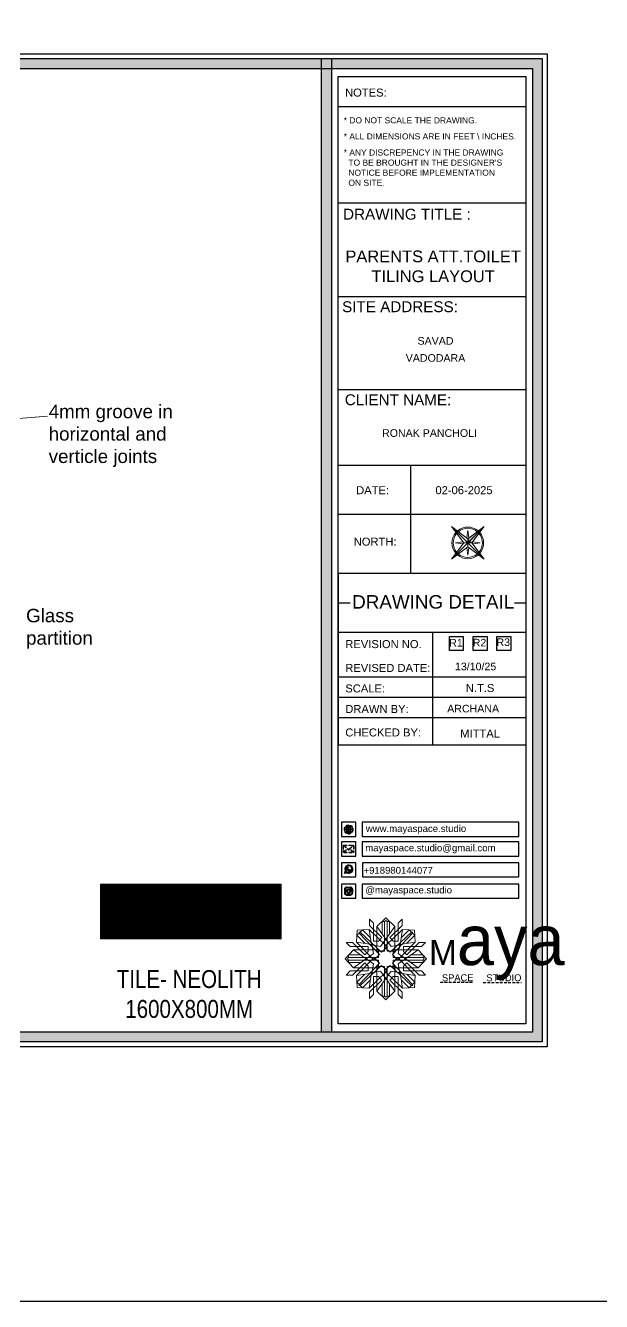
# Model space of a CAD drawing. Header units: millimetres. Extents: x 56222 to 3066687, y -650199 to -121287.
# Drawn here: x 149126.6 to 149255.1, y -182960.1 to -182675.3 of the extents above; entities that cross this region are included whole.
import ezdxf
from ezdxf.enums import TextEntityAlignment as Align

# ---------------------------------------------------------------- set-up
doc = ezdxf.new("R2010")
doc.units = ezdxf.units.MM
doc.header["$MEASUREMENT"] = 0
doc.linetypes.add('DASHED2', pattern=[0.375, 0.25, -0.125])
doc.linetypes.add('DASHEDX2', pattern=[1.5, 1, -0.5])
for name, color, linetype, lineweight in [('Dimension', 10, 'DASHEDX2', 20), ('FIRST FLOOR ( TEXT )', 7, 'Continuous', 9), ('GROUND FLOOR', 7, 'Continuous', 9), ('LABALLING', 1, 'Continuous', 25), ('NAME PLATE', 7, 'Continuous', 25), ('title block', 7, 'Continuous', 9), ('wall', 7, 'Continuous', 30), ('XX~SLAB ( BEAM )~ ( DIM )', 7, 'Continuous', 9)]:
    doc.layers.add(name, color=color, linetype=linetype, lineweight=lineweight)
doc.styles.add('Aerial', font='arial.ttf')
doc.styles.add('Arial', font='arial.ttf')
doc.styles.add('KATHA', font='swissc.ttf')
doc.styles.get("Standard").update_dxf_attribs({"font": 'arial.ttf', "height": 6})
doc.dimstyles.new('NEW ', dxfattribs={"dimtxt": 3, "dimasz": 2, "dimexe": 1, "dimexo": 1, "dimgap": 0.089996, "dimtad": 0, "dimtoh": 1, "dimzin": 3, "dimdsep": 46, "dimlunit": 4, "dimtxsty": 'Aerial', "dimblk": 'OBLIQUE', "dimcen": 0.089996, "dimdle": 1, "dimclrd": 252, "dimclre": 252, "dimclrt": 7, "dimadec": 0, "dimazin": 1, "dimtfac": 1, "dimtdec": 0, "dimtofl": 0, "dimtmove": 1, "dimatfit": 3, "dimldrblk": 'OBLIQUE', "dimfxl": 1, "dimtolj": 1, "dimtzin": 0, "dimlwd": 5, "dimlwe": 5, "dimarcsym": 0})

# ---------------------------------------------------------------- blocks, each defined once
blk = doc.blocks.new('FSFSF')
at = {"color": 42, "lineweight": 5, "true_color": 0xe0ac11}
for p, q in [((28600.03, 143.51), (28600.03, 140.16)), ((28602.15, 141.41), (28600.03, 143.51)), ((28602.15, 141.41), (28602.15, 131.95)), ((28603.86, 139.69), (28608.58, 144.08)), ((28607.9, 142.22), (28606.58, 142.22)), ((28606.58, 142.22), (28606.58, 135.84)), ((28607.9, 142.22), (28608.58, 142.85)), ((28607.9, 142.22), (28607.9, 126.58)), ((28613.31, 139.69), (28608.58, 144.08)), ((28609.27, 142.22), (28608.59, 142.85)), ((28609.27, 142.22), (28609.27, 126.58)), ((28609.27, 142.22), (28610.59, 142.22)), ((28610.59, 142.22), (28610.59, 135.84)), ((28615.02, 141.41), (28617.14, 143.51)), ((28615.02, 141.41), (28615.02, 131.95)), ((28617.14, 143.51), (28617.14, 140.16)), ((28593.19, 131.45), (28593.54, 137.71)), ((28593.39, 135), (28594.56, 136.12)), ((28593.39, 135), (28597.6, 130.78)), ((28599.8, 138.06), (28593.54, 137.71)), ((28595.12, 136.69), (28594.53, 136.69)), ((28594.56, 136.12), (28594.56, 136.71)), ((28605.17, 124.98), (28594.56, 136.12)), ((28596.24, 137.86), (28595.12, 136.69)), ((28606.27, 126.08), (28595.12, 136.69)), ((28596.24, 137.86), (28600.47, 133.65)), ((28601.03, 130), (28599.8, 138.06)), ((28599.8, 138.05), (28608.58, 129.56)), ((28606.47, 133.76), (28600.03, 140.16)), ((28603.86, 126.58), (28603.86, 139.69)), ((28603.86, 139.69), (28608.58, 133.02)), ((28613.31, 139.69), (28608.59, 133.02)), ((28617.37, 138.05), (28608.59, 129.56)), ((28610.7, 133.76), (28617.14, 140.16)), ((28610.9, 126.08), (28622.05, 136.69)), ((28612.02, 124.98), (28622.62, 136.12)), ((28613.31, 126.58), (28613.31, 139.69)), ((28616.14, 130), (28617.37, 138.06)), ((28620.93, 137.86), (28616.7, 133.65)), ((28617.37, 138.06), (28623.63, 137.71)), ((28623.8, 135), (28619.59, 130.78)), ((28620.93, 137.86), (28622.05, 136.69)), ((28622.05, 136.69), (28622.64, 136.69)), ((28622.62, 136.12), (28622.62, 136.71)), ((28623.8, 135), (28622.62, 136.12)), ((28624, 131.45), (28623.65, 137.71)), ((28587.73, 131.22), (28591.08, 131.22)), ((28589.84, 129.1), (28587.73, 131.22)), ((28589.84, 129.1), (28599.29, 129.1)), ((28597.49, 124.78), (28591.08, 131.22)), ((28593.19, 131.45), (28601.69, 122.67)), ((28601.25, 130.22), (28593.19, 131.45)), ((28599.29, 126.5), (28599.29, 129.1)), ((28605.86, 129.18), (28601.03, 130)), ((28602.07, 125.39), (28601.25, 130.22)), ((28604.75, 131.95), (28602.15, 131.95)), ((28604.71, 127.57), (28603.86, 127.57)), ((28604.7, 126.58), (28604.71, 127.57)), ((28606.47, 133.76), (28604.75, 131.95)), ((28605.86, 129.18), (28608.58, 133.02)), ((28606.27, 126.08), (28608.58, 128.27)), ((28607.9, 128.92), (28608.58, 129.56)), ((28607.9, 128.92), (28608.58, 128.27)), ((28611.31, 129.18), (28608.59, 133.02)), ((28609.27, 128.92), (28608.59, 129.56)), ((28609.27, 128.92), (28608.59, 128.27)), ((28610.9, 126.08), (28608.59, 128.27)), ((28610.7, 133.76), (28612.42, 131.95)), ((28611.31, 129.18), (28616.14, 130)), ((28612.42, 131.95), (28615.02, 131.95)), ((28612.46, 126.58), (28612.46, 127.57)), ((28612.46, 127.57), (28613.31, 127.57)), ((28615.12, 125.39), (28615.94, 130.22)), ((28623.99, 131.45), (28615.5, 122.67)), ((28615.94, 130.22), (28624, 131.45)), ((28627.34, 129.1), (28617.89, 129.1)), ((28617.89, 126.5), (28617.89, 129.1)), ((28619.7, 124.78), (28626.1, 131.22)), ((28629.45, 131.22), (28626.1, 131.22)), ((28627.34, 129.1), (28629.45, 131.22)), ((28591.56, 127.39), (28587.17, 122.66)), ((28591.56, 117.94), (28587.17, 122.66)), ((28589.03, 123.35), (28588.4, 122.67)), ((28589.03, 121.98), (28588.4, 122.65)), ((28589.03, 123.35), (28589.03, 124.67)), ((28589.03, 124.67), (28595.4, 124.67)), ((28589.03, 123.35), (28604.66, 123.35)), ((28589.03, 121.98), (28604.66, 121.98)), ((28589.03, 121.98), (28589.03, 120.66)), ((28604.66, 127.39), (28591.56, 127.39)), ((28591.56, 127.39), (28598.23, 122.67)), ((28591.56, 117.94), (28598.23, 122.65)), ((28593.19, 113.88), (28601.69, 122.65)), ((28597.49, 124.78), (28599.29, 126.5)), ((28602.07, 125.39), (28598.23, 122.67)), ((28602.07, 119.94), (28598.23, 122.65)), ((28602.33, 123.35), (28601.69, 122.67)), ((28602.33, 121.98), (28601.69, 122.65)), ((28602.33, 123.35), (28602.97, 122.67)), ((28602.33, 121.98), (28602.97, 122.65)), ((28605.17, 124.98), (28602.97, 122.67)), ((28605.17, 120.35), (28602.97, 122.65)), ((28603.68, 126.54), (28603.68, 127.39)), ((28604.66, 126.54), (28603.68, 126.54)), ((28607.9, 126.58), (28603.86, 126.58)), ((28604.66, 123.35), (28604.66, 127.39)), ((28604.66, 121.98), (28604.66, 117.94)), ((28609.27, 126.58), (28613.31, 126.58)), ((28612.02, 124.98), (28614.21, 122.67)), ((28612.02, 120.35), (28614.21, 122.65)), ((28612.52, 123.35), (28612.52, 127.39)), ((28612.52, 127.39), (28625.63, 127.39)), ((28612.52, 126.54), (28613.51, 126.54)), ((28628.16, 123.35), (28612.52, 123.35)), ((28612.52, 121.98), (28612.52, 117.94)), ((28628.16, 121.98), (28612.52, 121.98)), ((28613.51, 126.54), (28613.51, 127.39)), ((28614.85, 123.35), (28614.21, 122.67)), ((28614.85, 121.98), (28614.21, 122.65)), ((28614.85, 123.35), (28615.5, 122.67)), ((28614.85, 121.98), (28615.5, 122.65)), ((28615.12, 125.39), (28618.96, 122.67)), ((28615.12, 119.94), (28618.96, 122.65)), ((28623.99, 113.88), (28615.5, 122.65)), ((28619.7, 124.78), (28617.89, 126.5)), ((28625.63, 127.39), (28618.96, 122.67)), ((28625.63, 117.94), (28618.96, 122.65)), ((28628.16, 124.67), (28621.78, 124.67)), ((28625.63, 127.39), (28630.02, 122.66)), ((28625.63, 117.94), (28630.02, 122.66)), ((28628.16, 123.35), (28628.16, 124.67)), ((28628.16, 123.35), (28628.78, 122.67)), ((28628.16, 121.98), (28628.78, 122.65)), ((28628.16, 121.98), (28628.16, 120.66)), ((28589.84, 116.23), (28587.73, 114.11)), ((28587.73, 114.11), (28591.08, 114.11)), ((28589.03, 120.66), (28595.4, 120.66)), ((28589.84, 116.23), (28599.29, 116.23)), ((28597.49, 120.54), (28591.08, 114.11)), ((28604.66, 117.94), (28591.56, 117.94)), ((28601.25, 115.1), (28593.19, 113.87)), ((28593.39, 110.32), (28597.6, 114.55)), ((28605.17, 120.35), (28594.56, 109.2)), ((28606.27, 119.15), (28595.12, 108.54)), ((28597.49, 120.54), (28599.29, 118.83)), ((28599.29, 118.83), (28599.29, 116.23)), ((28599.8, 107.17), (28608.58, 115.67)), ((28601.03, 115.23), (28599.8, 107.17)), ((28605.86, 116.05), (28601.03, 115.23)), ((28602.07, 119.94), (28601.25, 115.1)), ((28604.66, 118.78), (28603.68, 118.78)), ((28603.68, 118.78), (28603.68, 117.94)), ((28607.9, 118.65), (28603.86, 118.65)), ((28603.86, 118.65), (28603.86, 105.54)), ((28604.71, 117.66), (28603.86, 117.66)), ((28604.7, 118.65), (28604.71, 117.66)), ((28605.86, 116.05), (28608.58, 112.21)), ((28606.27, 119.15), (28608.58, 116.96)), ((28607.9, 103.01), (28607.9, 118.65)), ((28607.9, 116.31), (28608.58, 116.96)), ((28607.9, 116.31), (28608.58, 115.67)), ((28610.9, 119.15), (28608.59, 116.96)), ((28609.27, 116.31), (28608.59, 116.96)), ((28609.27, 116.31), (28608.59, 115.67)), ((28611.31, 116.05), (28608.59, 112.21)), ((28617.37, 107.17), (28608.59, 115.67)), ((28609.27, 118.65), (28613.31, 118.65)), ((28609.27, 103.01), (28609.27, 118.65)), ((28610.9, 119.15), (28622.05, 108.54)), ((28611.31, 116.05), (28616.14, 115.23)), ((28612.02, 120.35), (28622.62, 109.2)), ((28612.46, 118.65), (28612.46, 117.66)), ((28612.46, 117.66), (28613.31, 117.66)), ((28612.52, 118.78), (28613.51, 118.78)), ((28612.52, 117.94), (28625.63, 117.94)), ((28613.31, 118.65), (28613.31, 105.54)), ((28613.51, 118.78), (28613.51, 117.94)), ((28615.12, 119.94), (28615.94, 115.1)), ((28615.94, 115.1), (28624, 113.87)), ((28616.14, 115.23), (28617.37, 107.17)), ((28619.7, 120.54), (28617.89, 118.83)), ((28617.89, 118.83), (28617.89, 116.23)), ((28627.34, 116.23), (28617.89, 116.23)), ((28623.8, 110.32), (28619.59, 114.55)), ((28619.7, 120.54), (28626.1, 114.11)), ((28628.16, 120.66), (28621.78, 120.66)), ((28629.45, 114.11), (28626.1, 114.11)), ((28627.34, 116.23), (28629.45, 114.11)), ((28593.19, 113.87), (28593.54, 107.62)), ((28593.39, 110.32), (28594.56, 109.2)), ((28599.8, 107.17), (28593.54, 107.52)), ((28595.12, 108.54), (28594.53, 108.54)), ((28594.56, 109.2), (28594.56, 108.61)), ((28596.24, 107.37), (28595.12, 108.54)), ((28596.24, 107.37), (28600.47, 111.58)), ((28606.47, 111.47), (28600.03, 105.07)), ((28602.15, 103.82), (28602.15, 113.27)), ((28604.75, 113.27), (28602.15, 113.27)), ((28603.86, 105.54), (28608.58, 112.21)), ((28606.47, 111.47), (28604.75, 113.27)), ((28606.58, 103.01), (28606.58, 109.38)), ((28613.31, 105.54), (28608.59, 112.21)), ((28610.59, 103.01), (28610.59, 109.38)), ((28610.7, 111.47), (28612.42, 113.27)), ((28610.7, 111.47), (28617.14, 105.07)), ((28612.42, 113.27), (28615.02, 113.27)), ((28615.02, 103.82), (28615.02, 113.27)), ((28620.93, 107.37), (28616.7, 111.58)), ((28617.37, 107.17), (28623.63, 107.52)), ((28620.93, 107.37), (28622.05, 108.54)), ((28622.05, 108.54), (28622.64, 108.54)), ((28623.8, 110.32), (28622.62, 109.2)), ((28622.62, 109.2), (28622.62, 108.61)), ((28624, 113.87), (28623.65, 107.62)), ((28600.03, 101.71), (28600.03, 105.07)), ((28602.15, 103.82), (28600.03, 101.71)), ((28603.86, 105.54), (28608.58, 101.15)), ((28607.9, 103.01), (28606.58, 103.01)), ((28607.9, 103.01), (28608.58, 102.38)), ((28613.31, 105.54), (28608.58, 101.15)), ((28609.27, 103.01), (28608.59, 102.38)), ((28609.27, 103.01), (28610.59, 103.01)), ((28615.02, 103.82), (28617.14, 101.71)), ((28617.14, 101.71), (28617.14, 105.07))]:
    blk.add_line(p, q, dxfattribs=at)
blk = doc.blocks.new('hgwg')
at = {"layer": 'Dimension', "true_color": 0xd39e00}
h = blk.add_hatch(color=42, dxfattribs=at)
h.dxf.hatch_style = 1
h.paths.add_polyline_path([(27505.71, 45.05), (27494.27, 45.05), (27494.27, 44.9), (27505.71, 44.9)])
h = blk.add_hatch(color=42, dxfattribs=at)
h.dxf.hatch_style = 1
h.paths.add_polyline_path([(27523.3, 44.9), (27509.68, 44.9), (27509.68, 44.75), (27523.3, 44.75)])
at = {"layer": 'Dimension', "color": 42, "true_color": 0xd39e00}
for p, q in [((27494.27, 45.05), (27505.71, 45.05)), ((27494.27, 44.9), (27494.27, 45.05)), ((27494.27, 44.9), (27505.71, 44.9)), ((27505.71, 45.05), (27505.71, 44.9)), ((27509.68, 44.9), (27523.3, 44.9)), ((27509.68, 44.9), (27509.68, 44.75)), ((27509.68, 44.75), (27523.3, 44.75)), ((27523.3, 44.75), (27523.3, 44.9))]:
    blk.add_line(p, q, dxfattribs=at)
at = {"layer": 'Dimension', "color": 42, "true_color": 0xd39e00, "attachment_point": 1}
for s, width, insert, char_height in [('{\\fCinzel|b0|i0|c0|p2;\\H1.5x;M\\fAmsterdam One|b0|i0|c0|p2;\\H2x;aya}', 85.3277, (27490.17, 69.17), 6), ('{\\fCinzel|b0|i0|c0|p2;SPACE     STUDIO}', 66.129, (27494.83, 47.86), 2.5)]:
    blk.add_mtext_dynamic_manual_height_columns(s, width=width, gutter_width=30, heights=[0], dxfattribs=dict(at, insert=insert, char_height=char_height))
blk = doc.blocks.new('QEGW4TG')
at = {"layer": 'Dimension', "true_color": 0x000000}
h = blk.add_hatch(color=18, dxfattribs=at)
h.dxf.hatch_style = 1
h.paths.add_polyline_path([(2.69, 1.93, 0.170513), (2.95, 1.97, 0.190337), (3.11, 2.18, 0.316231), (3.07, 2.28), (2.79, 2.37, 0.273721), (2.69, 2.34, 0.040749), (2.63, 2.27, -0.441282), (2.53, 2.25, -0.11828), (2.06, 2.64, -0.441282), (2.07, 2.74, 0.040749), (2.13, 2.81, 0.290083), (2.14, 2.92), (2.01, 3.18, 0.316231), (1.91, 3.2, 0.190337), (1.73, 3, 0.170513), (1.72, 2.74, 0.252784)], flags=0)
h.paths.add_polyline_path([(1.19, 1.98), (1.03, 1.3, 0.550912), (1.11, 1.23), (1.75, 1.39, 6.344125)])
h.paths.add_polyline_path([(1.81, 1.7), (1.4, 1.6), (1.5, 2.03, -9.071339)], flags=16)
h.paths.add_polyline_path([(3.11, 2.16, -0.17811), (2.95, 1.97, -0.170513), (2.69, 1.93, -0.252784), (1.72, 2.74, -0.170513), (1.73, 3, -0.17811), (1.89, 3.19, -0.370089), (2.01, 3.18), (2.14, 2.92, -0.307185), (2.13, 2.8, -0.041087), (2.06, 2.73, 0.321676), (2.05, 2.65, 0.126524), (2.55, 2.24, 0.312216), (2.62, 2.26, -0.041087), (2.68, 2.34, -0.290673), (2.79, 2.37), (3.07, 2.28, -0.370089)], flags=0)
h = blk.add_hatch(color=18, dxfattribs=at)
h.dxf.hatch_style = 1
h.paths.add_polyline_path([(2.79, 2.37, 0.273721), (2.69, 2.34, 0.040749), (2.63, 2.27, -0.441282), (2.53, 2.25, -0.11828), (2.06, 2.64, -0.441282), (2.07, 2.74, 0.040749), (2.13, 2.81, 0.290083), (2.14, 2.92), (2.01, 3.18, 0.316231), (1.91, 3.2, 0.190337), (1.73, 3, 0.170513), (1.72, 2.74, 0.252784), (2.69, 1.93, 0.170513), (2.95, 1.97, 0.190337), (3.11, 2.18, 0.316231), (3.07, 2.28)])
for p, q in [((1.19, 1.98), (1.03, 1.3)), ((1.1, 1.23), (1.75, 1.39)), ((1.5, 2.03), (1.4, 1.6)), ((1.4, 1.6), (1.81, 1.7)), ((2.01, 3.18), (2.14, 2.92)), ((3.07, 2.28), (2.8, 2.36))]:
    blk.add_line(p, q)
blk.add_lwpolyline([(0, 0), (4.68, 0), (4.68, 4.68), (0, 4.68)], close=True)
for centre, radius, start, end in [((1.09, 1.29), 0.0598, 164.8483, 282.1458), ((2.39, 2.56), 1.34, 241.4727, 205.6422), ((2.39, 2.56), 1.04, 235.9962, 210.8333), ((2.09, 2.87), 0.39, 159.7007, 198.4072), ((2.96, 3.23), 1.33, 201.4218, 258.1669), ((2.07, 2.87), 0.364, 118.9685, 159.3648), ((1.94, 3.12), 0.0896, 41.8985, 123.1344), ((2.11, 2.68), 0.066, 135.9932, 224.8892), ((1.67, 3.16), 0.586, 312.4617, 321.8728), ((3.12, 3.42), 1.31, 216.5455, 243.5279), ((2.05, 2.87), 0.104, 320.3924, 28.6971), ((2.57, 2.3), 0.066, 234.2482, 323.1441), ((3.11, 1.94), 0.586, 137.2645, 146.6756), ((2.76, 2.27), 0.104, 70.4402, 138.745), ((2.75, 2.31), 0.39, 260.7301, 299.4366), ((2.76, 2.29), 0.364, 299.7725, 340.1688), ((3.03, 2.2), 0.0896, 336.0029, 57.2388)]:
    blk.add_arc(centre, radius, start, end)
blk = doc.blocks.new('ASGERG')
at = {"layer": 'Dimension', "true_color": 0x000000}
h = blk.add_hatch(color=18, dxfattribs=at)
h.dxf.hatch_style = 1
h.paths.add_polyline_path([(0.99, 1.7, 0.353872), (1.69, 1.03), (2.96, 1.03, 0.353872), (3.66, 1.7), (3.66, 2.99, 0.353872), (2.96, 3.67), (1.69, 3.67, 0.353872), (0.99, 2.99)])
h.paths.add_polyline_path([(1.27, 2.97, -0.353872), (1.72, 3.4), (2.94, 3.4, -0.353872), (3.38, 2.97), (3.38, 1.72, -0.353872), (2.94, 1.3), (1.72, 1.3, -0.353872), (1.27, 1.72)], flags=16)
h.paths.add_polyline_path([(3.02, 2.35, -1), (1.64, 2.35, -1)], flags=0)
h.paths.add_polyline_path([(2.74, 2.35, -1), (1.92, 2.35, -1)], flags=0)
h.paths.add_polyline_path([(2.86, 3.02, -1), (3.19, 3.02, -1)], flags=0)
h.paths.add_polyline_path([(1.64, 2.35, 1), (3.02, 2.35, 1)], flags=0)
h = blk.add_hatch(color=18, dxfattribs=at)
h.dxf.hatch_style = 1
h.paths.add_polyline_path([(1.64, 2.35, 1), (3.02, 2.35, 1)])
h.paths.add_polyline_path([(2.74, 2.35, -1), (1.92, 2.35, -1)], flags=16)
h = blk.add_hatch(color=18, dxfattribs=at)
h.dxf.hatch_style = 1
h.paths.add_polyline_path([(3.19, 3.02, 1), (2.86, 3.02, 1)])
for p, q in [((0.99, 2.99), (0.99, 1.7)), ((1.27, 2.97), (1.27, 1.72)), ((1.69, 3.67), (2.96, 3.67)), ((1.69, 1.03), (2.96, 1.03)), ((2.94, 3.4), (1.72, 3.4)), ((2.94, 1.3), (1.72, 1.3)), ((3.38, 2.97), (3.38, 1.72)), ((3.66, 2.99), (3.66, 1.7))]:
    blk.add_line(p, q)
blk.add_lwpolyline([(0, 0), (4.68, 0), (4.68, 4.68), (0, 4.68)], close=True)
for centre, radius in [((2.33, 2.35), 0.694), ((2.33, 2.35), 0.414), ((3.02, 3.02), 0.168)]:
    blk.add_circle(centre, radius)
for centre, radius, start, end in [((1.76, 2.89), 0.778, 94.8631, 172.8127), ((1.76, 1.8), 0.778, 187.1873, 265.1369), ((1.76, 2.91), 0.491, 94.8631, 172.8127), ((1.76, 1.78), 0.491, 187.1873, 265.1369), ((2.9, 2.91), 0.491, 7.1873, 85.1369), ((2.9, 1.78), 0.491, 274.8631, 352.8127), ((2.89, 2.89), 0.778, 7.1873, 85.1369), ((2.89, 1.8), 0.778, 274.8631, 352.8127)]:
    blk.add_arc(centre, radius, start, end)
blk = doc.blocks.new('ETYETE')
at = {"layer": 'Dimension', "true_color": 0x000000}
h = blk.add_hatch(color=18, dxfattribs=at)
h.dxf.hatch_style = 1
h.paths.add_polyline_path([(3.76, 1.14, 0.414214), (4.12, 1.5), (4.12, 3.29, 0.414214), (3.76, 3.65), (0.92, 3.65, 0.414214), (0.56, 3.29), (0.56, 1.5, 0.414214), (0.92, 1.14)])
h.paths.add_polyline_path([(2.61, 2.22), (3.92, 1.34, -0.198912), (3.76, 1.28), (0.92, 1.28, -0.198912), (0.76, 1.34), (2.08, 2.22), (2.34, 1.98)], flags=16)
h.paths.add_polyline_path([(2.34, 2.16), (0.89, 3.51, -0.028783), (0.92, 3.52), (3.76, 3.52, -0.028783), (3.79, 3.51)], flags=16)
h.paths.add_polyline_path([(2.71, 2.32), (3.92, 3.45, -0.202482), (3.99, 3.29), (3.99, 1.5, -0.043076), (3.98, 1.46)], flags=16)
h.paths.add_polyline_path([(1.98, 2.32), (0.7, 1.46, -0.043076), (0.7, 1.5), (0.7, 3.29, -0.202482), (0.76, 3.45)], flags=16)
blk.add_lwpolyline([(0, 0), (4.68, 0), (4.68, 4.68), (0, 4.68)], close=True)
at = {"layer": 'Dimension', "color": 18, "true_color": 0x000000}
for p, q in [((0.56, 3.29), (0.56, 1.5)), ((0.7, 3.29), (0.7, 1.5)), ((0.7, 1.46), (1.98, 2.32)), ((0.76, 3.45), (1.98, 2.32)), ((0.76, 1.34), (2.08, 2.22)), ((0.89, 3.51), (2.34, 2.16)), ((0.92, 3.65), (3.76, 3.65)), ((0.92, 3.52), (3.76, 3.52)), ((0.92, 1.28), (3.76, 1.28)), ((0.92, 1.14), (3.76, 1.14)), ((2.08, 2.22), (2.34, 1.98)), ((2.34, 2.16), (3.79, 3.51)), ((2.34, 1.98), (2.61, 2.22)), ((3.92, 1.34), (2.61, 2.22)), ((2.71, 2.32), (3.92, 3.45)), ((3.98, 1.46), (2.71, 2.32)), ((3.99, 3.29), (3.99, 1.5)), ((4.12, 3.29), (4.12, 1.5))]:
    blk.add_line(p, q, dxfattribs=at)
for centre, radius, start, end in [((0.92, 3.29), 0.358, 90, 180), ((0.92, 1.5), 0.358, 180, 270), ((0.92, 3.29), 0.224, 134.2136, 180), ((0.92, 1.5), 0.224, 180, 189.8662), ((0.92, 1.5), 0.224, 225, 270), ((0.92, 3.29), 0.224, 90, 96.5948), ((3.76, 3.29), 0.358, 0, 90), ((3.76, 3.29), 0.224, 83.4052, 90), ((3.76, 1.5), 0.358, 270, 0), ((3.76, 1.5), 0.224, 270, 315), ((3.76, 3.29), 0.224, 0, 45.7864), ((3.76, 1.5), 0.224, 350.1338, 0)]:
    blk.add_arc(centre, radius, start, end, dxfattribs=at)
blk = doc.blocks.new('DTGWEGEARG')
at = {"layer": 'Dimension', "true_color": 0x000000}
h = blk.add_hatch(color=18, dxfattribs=at)
h.dxf.hatch_style = 1
h.paths.add_polyline_path([(3.83, 2.34, 1), (0.85, 2.34, 1)])
h.paths.add_polyline_path([(2.51, 1.01, 0.105795), (2.96, 1.58, -0.055205), (3.3, 1.41, -0.169822)], flags=16)
h.paths.add_polyline_path([(2.41, 1.12), (2.41, 1.69, -0.058279), (2.81, 1.63, -0.103353)], flags=16)
h.paths.add_polyline_path([(2.26, 1.13, -0.101741), (1.87, 1.63, -0.057171), (2.26, 1.69)], flags=16)
h.paths.add_polyline_path([(2.17, 1.01, -0.169822), (1.38, 1.41, -0.055205), (1.72, 1.58, 0.105795)], flags=16)
h.paths.add_polyline_path([(3.02, 1.72, 0.081336), (3.13, 2.27), (3.68, 2.27, -0.152069), (3.4, 1.52, 0.05687)], flags=16)
h.paths.add_polyline_path([(2.87, 1.77, 0.061945), (2.41, 1.84), (2.41, 2.27), (2.98, 2.27, -0.081344)], flags=16)
h.paths.add_polyline_path([(2.26, 1.84, 0.060923), (1.8, 1.77, -0.081344), (1.7, 2.27), (2.26, 2.27)], flags=16)
h.paths.add_polyline_path([(1.66, 1.72, 0.05687), (1.28, 1.52, -0.152069), (1, 2.27), (1.55, 2.27, 0.081336)], flags=16)
h.paths.add_polyline_path([(2.41, 2.42), (2.41, 2.83, 0.061945), (2.87, 2.91, -0.080009), (2.98, 2.42)], flags=16)
h.paths.add_polyline_path([(3.13, 2.42, 0.080116), (3.02, 2.96, 0.05687), (3.4, 3.16, 0.028258), (3.3, 3.27, -0.055205), (2.96, 3.1, 0.105795), (2.51, 3.67, -0.36029), (3.68, 2.42)], flags=16)
h.paths.add_polyline_path([(2.26, 2.42), (1.7, 2.42, -0.080009), (1.8, 2.91, 0.060923), (2.26, 2.84)], flags=16)
h.paths.add_polyline_path([(1.55, 2.42), (1, 2.42, -0.150466), (1.28, 3.16, 0.05687), (1.66, 2.96, 0.080116)], flags=16)
h.paths.add_polyline_path([(2.41, 2.98), (2.41, 3.56, -0.103353), (2.81, 3.05, -0.058279)], flags=16)
h.paths.add_polyline_path([(2.26, 2.99, -0.057171), (1.87, 3.05, -0.101741), (2.26, 3.55)], flags=16)
h.paths.add_polyline_path([(1.72, 3.1, -0.055205), (1.38, 3.27, -0.169822), (2.17, 3.67, 0.105795)], flags=16)
blk.add_lwpolyline([(0, 0), (4.68, 0), (4.68, 4.68), (0, 4.68)], close=True)
at = {"layer": 'Dimension', "color": 18, "true_color": 0x000000}
for p, q in [((1, 2.42), (1.55, 2.42)), ((1, 2.27), (1.55, 2.27)), ((1.7, 2.42), (2.26, 2.42)), ((1.7, 2.27), (2.26, 2.27)), ((2.26, 3.55), (2.26, 2.99)), ((2.26, 2.84), (2.26, 2.42)), ((2.26, 2.27), (2.26, 1.84)), ((2.26, 1.69), (2.26, 1.13)), ((2.41, 3.56), (2.41, 2.98)), ((2.41, 2.83), (2.41, 2.42)), ((2.41, 2.42), (2.98, 2.42)), ((2.41, 2.27), (2.98, 2.27)), ((2.41, 2.27), (2.41, 1.84)), ((2.41, 1.69), (2.41, 1.12)), ((3.13, 2.42), (3.68, 2.42)), ((3.13, 2.27), (3.68, 2.27))]:
    blk.add_line(p, q, dxfattribs=at)
blk.add_circle((2.34, 2.34), 1.49, dxfattribs=at)
for centre, radius, start, end in [((2.34, 2.34), 1.34, 142.3819, 176.6093), ((2.34, 2.34), 1.34, 183.0315, 217.6181), ((2.34, 4.74), 1.9, 236.1399, 249.1595), ((2.34, -0.06), 1.9, 110.8405, 123.8601), ((2.34, 2.34), 1.34, 97.3549, 135.9073), ((2.34, 4.74), 1.75, 236.7417, 249.3811), ((2.34, -0.06), 1.75, 110.6189, 123.2583), ((2.34, 2.34), 1.34, 224.0927, 262.6451), ((3.28, 2.34), 1.73, 159.0567, 177.3789), ((3.28, 2.34), 1.73, 182.3435, 200.9433), ((3.28, 2.34), 1.58, 158.8325, 177.1302), ((3.28, 2.34), 1.58, 182.5658, 201.1675), ((3.28, 2.34), 1.73, 129.9301, 154.0867), ((3.28, 2.34), 1.73, 205.9133, 230.0699), ((2.34, 4.74), 1.9, 253.6799, 267.6253), ((2.34, -0.06), 1.9, 92.3747, 106.3201), ((3.28, 2.34), 1.58, 130.1073, 153.3446), ((2.34, 4.74), 1.75, 254.3336, 267.422), ((2.34, -0.06), 1.75, 92.578, 105.6664), ((3.28, 2.34), 1.58, 206.6554, 229.8927), ((1.4, 2.34), 1.58, 26.6554, 50.2584), ((2.34, 4.74), 1.75, 272.3248, 285.6664), ((2.34, 4.74), 1.9, 272.1415, 286.3201), ((2.34, -0.06), 1.9, 73.6799, 87.8585), ((2.34, -0.06), 1.75, 74.3336, 87.6752), ((1.4, 2.34), 1.58, 309.7416, 333.3446), ((2.34, 2.34), 1.34, 3.3907, 82.6451), ((1.4, 2.34), 1.73, 25.9133, 50.0699), ((1.4, 2.34), 1.73, 309.9301, 334.0867), ((2.34, 2.34), 1.34, 277.3549, 315.9073), ((1.4, 2.34), 1.58, 2.8698, 21.1675), ((1.4, 2.34), 1.58, 338.8325, 357.4342), ((2.34, 4.74), 1.75, 290.6189, 303.2583), ((2.34, -0.06), 1.75, 56.7417, 69.3811), ((2.34, 4.74), 1.9, 290.8405, 303.8601), ((1.4, 2.34), 1.73, 2.6211, 20.9433), ((1.4, 2.34), 1.73, 339.0567, 357.6565), ((2.34, -0.06), 1.9, 56.1399, 69.1595), ((2.34, 2.34), 1.34, 322.3819, 356.9685)]:
    blk.add_arc(centre, radius, start, end, dxfattribs=at)
blk = doc.blocks.new('4t')
at = {"transparency": 33554607}
h = blk.add_hatch(color=1, dxfattribs=at)
h.dxf.hatch_style = 1
h.paths.add_polyline_path([(45531.33, -35822.29), (45529.23, -35821.83), (45528.09, -35837.01)])
h = blk.add_hatch(color=1, dxfattribs=at)
h.dxf.hatch_style = 1
h.paths.add_polyline_path([(45533.44, -35822.75), (45531.33, -35822.29), (45528.09, -35837.01)])
h = blk.add_hatch(color=1, dxfattribs=at)
h.dxf.hatch_style = 1
h.paths.add_polyline_path([(45531.8, -35820.19), (45529.23, -35821.83), (45531.33, -35822.29)])
h = blk.add_hatch(color=1, dxfattribs=at)
h.dxf.hatch_style = 1
h.paths.add_polyline_path([(45531.8, -35820.19), (45531.33, -35822.29), (45533.44, -35822.75)])
at = {"layer": 'title block', "color": 7, "lineweight": 9}
for p, q in [((45535.51, -35803.37), (45530.16, -35817.62)), ((45535.51, -35803.37), (45531.8, -35820.19)), ((45534.36, -35818.55), (45535.51, -35803.37)), ((45530.16, -35817.62), (45514.98, -35816.48)), ((45514.98, -35816.48), (45529.23, -35821.83)), ((45514.98, -35816.48), (45531.8, -35820.19)), ((45530.5, -35816.7), (45526.88, -35812.49)), ((45526.88, -35812.49), (45529.18, -35817.55)), ((45531.8, -35820.19), (45530.16, -35817.62)), ((45539.5, -35815.27), (45534.44, -35817.57)), ((45535.28, -35818.89), (45539.5, -35815.27)), ((45528.31, -35821.48), (45524.1, -35825.11)), ((45524.1, -35825.11), (45529.16, -35822.81)), ((45531.8, -35820.19), (45528.09, -35837.01)), ((45529.23, -35821.83), (45528.09, -35837.01)), ((45528.09, -35837.01), (45533.44, -35822.75)), ((45531.8, -35820.19), (45529.23, -35821.83)), ((45534.36, -35818.55), (45531.8, -35820.19)), ((45533.44, -35822.75), (45531.8, -35820.19)), ((45531.8, -35820.19), (45548.62, -35823.9)), ((45533.09, -35823.67), (45536.71, -35827.89)), ((45533.44, -35822.75), (45548.62, -35823.9)), ((45548.62, -35823.9), (45534.36, -35818.55)), ((45536.71, -35827.89), (45534.42, -35822.83))]:
    blk.add_line(p, q, dxfattribs=at)
for radius, start, end in [(11.79, 81.35997, 163.76651), (10.83, 82.42855, 162.69793), (10.83, 352.42855, 72.69793), (11.79, 351.35997, 73.76651), (11.79, 171.35997, 253.76651), (10.83, 172.42855, 252.69793), (11.79, 261.35997, 343.76651), (10.83, 262.42855, 342.69793)]:
    blk.add_arc((45531.8, -35820.19), radius, start, end, dxfattribs=at)
blk = doc.blocks.new('_Oblique')
at = {"layer": 'wall', "color": 0, "lineweight": -2}
blk.add_line((-0.5, -0.5), (0.5, 0.5), dxfattribs=at)

msp = doc.modelspace()

# ---------------------------------------------------------------- hatches: boundary and pattern name
at = {"layer": 'NAME PLATE', "true_color": 0xd39e00}
h = msp.add_hatch(color=42, dxfattribs=at)
h.paths.add_polyline_path([(148930.095, -182682.667), (148930.095, -182902.145), (149241.908, -182902.145), (149241.908, -182682.667)])
h.paths.add_polyline_path([(148932.283, -182684.855), (149239.72, -182684.855), (149239.72, -182899.956), (148932.283, -182899.956)], flags=16)
msp.add_hatch(color=42, dxfattribs=at).paths.add_polyline_path([(149192.67, -182899.956), (149194.858, -182899.956), (149194.858, -182682.667), (149192.67, -182682.667)])
at = {"layer": 'XX~SLAB ( BEAM )~ ( DIM )', "linetype": 'DASHED2', "lineweight": 25, "true_color": 0xdddedf, "transparency": 33554562}
h = msp.add_hatch(dxfattribs=at)
h.set_pattern_fill('ANSI31', color=254)
h.set_pattern_definition([(45, (-4278.31939, -379.01027), (-0.08838834765, 0.08838834765), [])])
h.paths.add_polyline_path([(149143.343, -182866.967), (149183.633, -182866.967), (149183.633, -182879.158), (149143.343, -182879.158)])

# ---------------------------------------------------------------- linework, layer by layer
at = {"layer": 'GROUND FLOOR'}
msp.add_lwpolyline([(149143.343, -182866.967), (149183.633, -182866.967), (149183.633, -182879.158), (149143.343, -182879.158)], close=True, dxfattribs=at)
at = {"layer": 'NAME PLATE', "color": 42, "true_color": 0xd39e00}
for p, q in [((149238.238, -182693.467), (149196.34, -182693.467)), ((149238.238, -182714.927), (149196.34, -182714.927)), ((149238.238, -182735.822), (149196.34, -182735.822)), ((149238.238, -182756.59), (149196.34, -182756.59)), ((149238.238, -182773.512), (149196.34, -182773.512)), ((149212.551, -182773.512), (149212.551, -182797.566)), ((149238.238, -182784.4), (149196.34, -182784.4)), ((149238.238, -182797.566), (149196.34, -182797.566)), ((149196.34, -182797.566), (149196.34, -182835.862)), ((149238.238, -182797.566), (149238.238, -182835.862)), ((149196.34, -182804.131), (149199.05, -182804.131)), ((149235.705, -182804.131), (149238.238, -182804.131)), ((149196.34, -182810.696), (149238.238, -182810.696)), ((149217.481, -182835.862), (149217.481, -182810.696)), ((149238.238, -182820.763), (149196.34, -182820.763)), ((149238.238, -182825.296), (149196.34, -182825.296)), ((149238.238, -182829.83), (149196.34, -182829.83)), ((149196.34, -182835.862), (149238.238, -182835.862))]:
    msp.add_line(p, q, dxfattribs=at)
for points in [[(148929.001, -182681.573), (149243.002, -182681.573), (149243.002, -182903.239), (148929.001, -182903.239)], [(148930.095, -182682.667), (149241.908, -182682.667), (149241.908, -182902.145), (148930.095, -182902.145)], [(149192.67, -182899.956), (149192.67, -182682.667), (149194.858, -182682.667), (149194.858, -182899.956)], [(148932.283, -182684.855), (149239.72, -182684.855), (149239.72, -182899.956), (148932.283, -182899.956)], [(149196.34, -182898.155), (149196.34, -182686.656), (149238.238, -182686.656), (149238.238, -182898.155)], [(149221.223, -182811.67), (149224.309, -182811.67), (149224.309, -182814.755), (149221.223, -182814.755)], [(149226.509, -182811.67), (149229.594, -182811.67), (149229.594, -182814.755), (149226.509, -182814.755)], [(149231.794, -182811.67), (149234.879, -182811.67), (149234.879, -182814.755), (149231.794, -182814.755)]]:
    msp.add_lwpolyline(points, close=True, dxfattribs=at)
at = {"layer": 'NAME PLATE', "color": 18, "true_color": 0x000000}
for points in [[(149201.765, -182856.342), (149236.703, -182856.342), (149236.703, -182853.148), (149201.765, -182853.148)], [(149201.765, -182860.7), (149236.703, -182860.7), (149236.703, -182857.507), (149201.765, -182857.507)], [(149201.781, -182865.349), (149236.703, -182865.349), (149236.703, -182862.156), (149201.781, -182862.156)], [(149201.765, -182870.109), (149236.703, -182870.109), (149236.703, -182866.916), (149201.765, -182866.916)]]:
    msp.add_lwpolyline(points, close=True, dxfattribs=at)
at = {"layer": 'XX~SLAB ( BEAM )~ ( DIM )', "color": 85, "lineweight": 30, "true_color": 0x58ba48}
msp.add_lwpolyline([(148899.01, -182439.392), (150086.898, -182439.392), (150086.898, -182960.106), (148899.01, -182960.106)], close=True, dxfattribs=at)

# ---------------------------------------------------------------- block references
at = {"layer": 'NAME PLATE', "xscale": 0.3001100375568785, "yscale": 0.3001100375568785, "zscale": 0.3001100375568785, "rotation": 147.4367586490667}
msp.add_blockref('4t', (154955.787, -199205.515), dxfattribs=at)
at = {"layer": 'NAME PLATE', "color": 42, "true_color": 0xd39e00}
for name, p, xscale, yscale, zscale in [('DTGWEGEARG', (149197.096, -182856.342), 0.6826277617101626, 0.6826277617101626, 0.6826277617101626), ('ETYETE', (149197.096, -182860.7), 0.6826277617101626, 0.6826277617101626, 0.6826277617101626), ('QEGW4TG', (149197.112, -182865.349), 0.6826277617101626, 0.6826277617101626, 0.6826277617101626), ('ASGERG', (149197.096, -182870.109), 0.6826277617101626, 0.6826277617101626, 0.6826277617101626), ('FSFSF', (137057.444, -182935.691), 0.4246827005102292, 0.4246827005102292, 0.4246827005102292), ('hgwg', (132179.432, -182916.73), 0.6197569809787821, 0.6197569809787821, 0.6197569809787821)]:
    msp.add_blockref(name, p, dxfattribs=dict(at, xscale=xscale, yscale=yscale, zscale=zscale))

# ---------------------------------------------------------------- texts
at = {"layer": 'FIRST FLOOR ( TEXT )', "color": 1, "insert": (149163.116, -182891.492), "char_height": 4, "attachment_point": 5, "style": 'KATHA'}
msp.add_mtext('TILE- NEOLITH\\P1600X800MM', dxfattribs=at)
at = {"layer": 'LABALLING', "lineweight": 5, "ltscale": 4, "insert": (149131.754, -182759.935), "char_height": 3, "width": 34.35798, "attachment_point": 1}
msp.add_mtext('4mm groove in horizontal and verticle joints', dxfattribs=at)
at = {"layer": 'LABALLING', "lineweight": 5, "ltscale": 4, "insert": (149126.71, -182805.492, 0.5), "char_height": 3, "attachment_point": 1}
msp.add_mtext('Glass \\Ppartition', dxfattribs=at)
at = {"layer": 'NAME PLATE', "style": 'Arial'}
for s, height, p in [('NOTES:', 1.786, (149202.555, -182691.142)), ('DRAWING TITLE : ', 2.43071, (149212.186, -182718.606)), ('PARENTS ATT.TOILET ', 2.62869, (149218.08, -182728.132)), ('TILING LAYOUT', 2.62869, (149217.566, -182732.56)), ('SITE ADDRESS:', 2.43071, (149210.177, -182739.266)), (' SAVAD ', 1.6957, (149218.104, -182746.522)), ('VADODARA', 1.6957, (149218.104, -182750.329)), ('CLIENT NAME:', 2.43071, (149209.734, -182760.034)), ('RONAK PANCHOLI    ', 1.69568, (149218.079, -182767.096)), ('DATE:', 1.786, (149204.053, -182779.897)), ('02-06-2025', 1.786, (149224.463, -182779.897)), ('NORTH:', 1.786, (149204.623, -182791.379)), ('DRAWING DETAIL', 3.00515, (149217.58, -182805.435)), ('REVISION NO.', 1.78598, (149206.489, -182814.256)), ('REVISED DATE: ', 1.78598, (149207.806, -182819.581)), ('13/10/25', 1.6957, (149227.054, -182819.209)), ('SCALE:', 1.786, (149202.4, -182824.148)), ('DRAWN BY:', 1.786, (149205.032, -182828.738)), ('ARCHANA', 1.6957, (149226.5, -182828.61)), ('CHECKED BY:', 1.78598, (149206.42, -182833.977)), ('MITTAL', 1.786, (149228.051, -182834.214))]:
    msp.add_text(s, height=height, dxfattribs=at).set_placement(p, align=Align.CENTER)
for s, insert, char_height, width, attachment_point in [('* DO NOT SCALE THE DRAWING.', (149197.607, -182695.766, 0), 1.35079, 52.18798, 1), ('* ALL DIMENSIONS ARE IN FEET \\\\ INCHES.', (149197.607, -182699.358, 0), 1.35079, 52.18798, 1), ("* ANY DISCREPENCY IN THE DRAWING \\P  TO BE BROUGHT IN THE DESIGNER'S\\P  NOTICE BEFORE IMPLEMENTATION \\P  ON SITE.", (149197.607, -182702.95, 0), 1.35079, 52.18798, 1), ('R1', (149222.666, -182812.222, 0), 1.6957, 2.33307, 2), ('R2', (149227.917, -182812.185, 0), 1.6957, 2.33307, 2), ('R3', (149233.219, -182812.081, 0), 1.6957, 2.33307, 2), ('N.T.S', (149228.051, -182822.273, 0), 1.786, 3.48575, 2)]:
    msp.add_mtext(s, dxfattribs=dict(at, insert=insert, char_height=char_height, width=width, attachment_point=attachment_point))
at = {"layer": 'NAME PLATE', "color": 18, "true_color": 0x000000, "char_height": 1.52633, "attachment_point": 1}
for s, width, gutter_width, insert in [('www.mayaspace.studio', 23.95342, 20.037, (149202.553, -182853.772, 0)), ('mayaspace.studio@gmail.com', 14.9438, 12.5, (149202.431, -182858.078, 0)), ('+918980144077', 58.27386, 12.5, (149202.036, -182863.099, 0)), ('@mayaspace.studio', 14.9438, 12.5, (149202.431, -182867.487, 0))]:
    msp.add_mtext_dynamic_manual_height_columns(s, width=width, gutter_width=gutter_width, heights=[0], dxfattribs=dict(at, insert=insert))

# ---------------------------------------------------------------- leaders
at = {"layer": 'LABALLING', "lineweight": 5, "ltscale": 2}
msp.add_leader([(149084.638, -182773.715), (149092.672, -182765.816), (149131.527, -182762.451)], dimstyle='NEW ', override={"dimexe": 7, "dimexo": 7, "dimclrd": 1, "dimfxl": 200, "dimfxlon": 1, "dimarcsym": 2}, dxfattribs=at)

doc.saveas('drawing.dxf')
